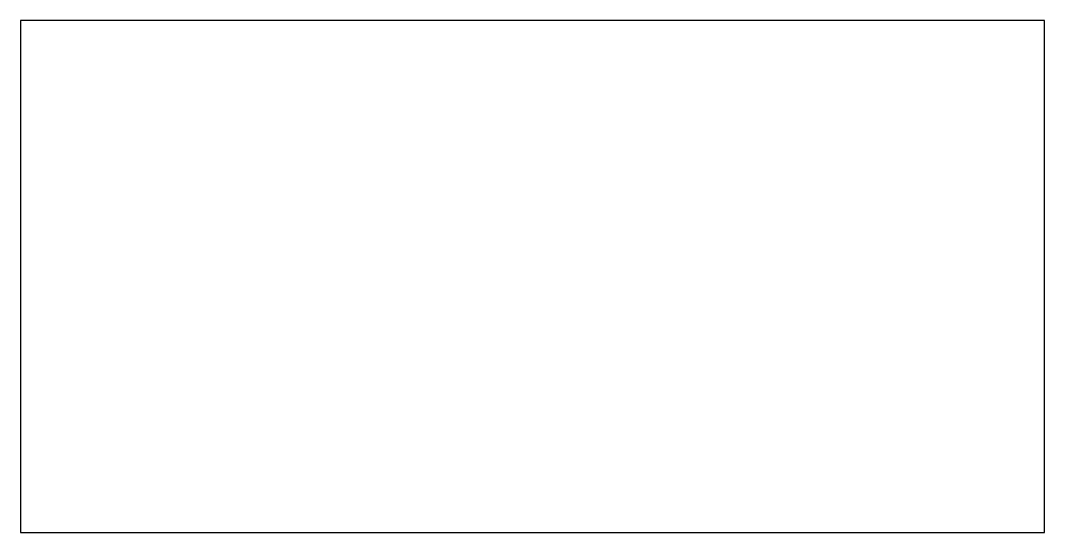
# Model space of a CAD drawing. Extents: x 0 to 1500, y 0 to 750.
import ezdxf

# ---------------------------------------------------------------- set-up
doc = ezdxf.new("R2010")
doc.units = 0
doc.layers.get('0').update_dxf_attribs({"linetype": 'CONTINUOUS'})

msp = doc.modelspace()

# ---------------------------------------------------------------- linework, layer by layer
msp.add_lwpolyline([(0, 0), (1500, 0), (1500, 750), (0, 750)], close=True)

doc.saveas('drawing.dxf')
